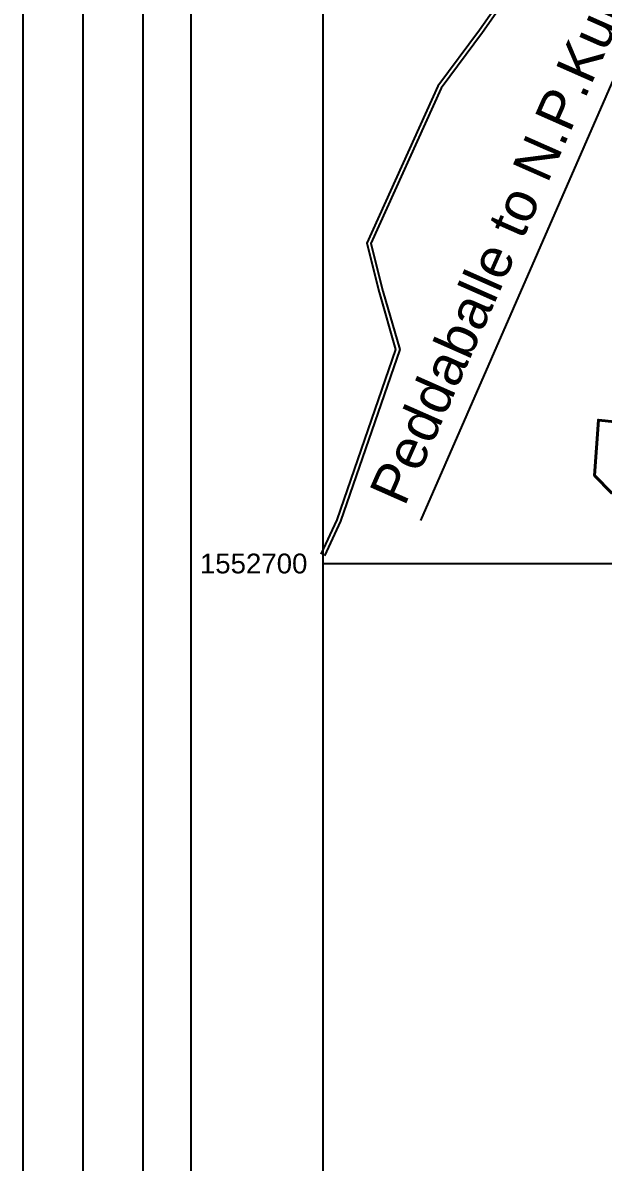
# Model space of a CAD drawing. Header units: metres. Extents: x 218545 to 227455, y 1543467 to 1556082.
# Drawn here: x 218545 to 219425, y 1551792 to 1553521 of the extents above; entities that cross this region are included whole.
import ezdxf

# ---------------------------------------------------------------- set-up
doc = ezdxf.new("R2010")
doc.units = ezdxf.units.M
doc.header["$MEASUREMENT"] = 0
for name, color, linetype in [('B.T. ROAD', 7, 'Continuous'), ('GRID', 250, 'Continuous'), ('SATGE-2', 160, 'Continuous')]:
    doc.layers.add(name, color=color, linetype=linetype)
doc.layers.add('BO', color=7, linetype='Continuous', lineweight=30)
doc.styles.get("Standard").update_dxf_attribs({"font": 'arial.ttf'})
doc.dimstyles.get("Standard").update_dxf_attribs({"dimtxt": 0.18, "dimasz": 0.18, "dimexe": 0.18, "dimexo": 0.0625, "dimgap": 0.09, "dimtad": 0, "dimtih": 1, "dimtoh": 1, "dimdec": 4, "dimzin": 0, "dimdsep": 46, "dimtxsty": 'Standard', "dimcen": 0.09, "dimadec": 0, "dimazin": 0, "dimtfac": 1, "dimtdec": 4, "dimtofl": 0, "dimtmove": 0, "dimatfit": 3, "dimfxl": 1, "dimtolj": 1, "dimtzin": 0, "dimarcsym": 0})

msp = doc.modelspace()

# ---------------------------------------------------------------- linework, layer by layer
at = {"elevation": -1469.86579}
for points in [[(218545.13969, 1543466.9545), (227455.13969, 1543466.9545), (227455.13969, 1556081.9545), (218545.13969, 1556081.9545)], [(218636.04878, 1543557.86359), (227364.2306, 1543557.86359), (227364.2306, 1555991.04541), (218636.04878, 1555991.04541)], [(218726.95788, 1543648.77268), (227273.32151, 1543648.77268), (227273.32151, 1555900.13632), (218726.95788, 1555900.13632)]]:
    msp.add_lwpolyline(points, close=True, dxfattribs=at)
at = {"layer": 'B.T. ROAD', "linetype": 'Continuous', "elevation": -30.88093}
for points in [[(219322.06733, 1553629.91325), (219237.63017, 1553509.33033), (219174.45324, 1553424.33094), (219066.71802, 1553186.4074), (219085.57995, 1553111.75168), (219110.57259, 1553024.97858), (219021.47118, 1552766.58379), (218997.41297, 1552714.14545)], [(219326.97213, 1553626.45736), (219242.49632, 1553505.81924), (219179.65318, 1553421.26893), (219073.04907, 1553185.84334), (219091.37293, 1553113.31728), (219116.86328, 1553024.81616), (219027.04743, 1552764.34945), (219002.86642, 1552711.64346)]]:
    msp.add_lwpolyline(points, dxfattribs=at)
at = {"layer": 'BO', "ltscale": 100, "const_width": 3, "elevation": -1469.86579}
msp.add_lwpolyline([(219769.11357, 1552624.66454), (219774.79238, 1552688.72807), (219762.46033, 1552800.8673), (219654.64455, 1552818.2616), (219634.29326, 1552801.64271), (219580.49244, 1552812.06635), (219563.40951, 1552804.07969), (219468.21515, 1552825.33642), (219438.70938, 1552806.95428), (219412.29828, 1552833.91301), (219418.18037, 1552917.7349), (219462.71168, 1552913.02468), (219493.68505, 1552972.16701), (219526.04376, 1552965.08379), (219543.8464, 1553011.90458)], dxfattribs=at)
at = {"layer": 'GRID', "linetype": 'Continuous'}
for p, q in [((218800.13969, 1555900.13632, -1469.86579), (218800.13969, 1546500.13632, -1469.86579)), ((219000.13969, 1555700.13632, -1469.86579), (219000.13969, 1546700.13632, -1469.86579)), ((219000.13969, 1552700.13632, -1469.86579), (227000.13969, 1552700.13632, -1469.86579))]:
    msp.add_line(p, q, dxfattribs=at)
at = {"layer": 'SATGE-2', "lineweight": 40, "elevation": -1469.86579}
msp.add_lwpolyline([(221982.35199, 1552628.94307), (219769.11357, 1552624.66454), (219774.79238, 1552688.72807), (219762.46033, 1552800.8673), (219654.64455, 1552818.2616), (219634.29326, 1552801.64271), (219580.49244, 1552812.06635), (219563.40951, 1552804.07969), (219468.21515, 1552825.33642), (219438.70938, 1552806.95428), (219412.29828, 1552833.91301), (219418.18037, 1552917.7349), (219462.71168, 1552913.02468), (219493.68505, 1552972.16701), (219526.04376, 1552965.08379), (219543.8464, 1553011.90458)], dxfattribs=at)

# ---------------------------------------------------------------- texts
at = {"linetype": 'Continuous'}
msp.add_text('Peddaballe to N.P.Kunta Road', height=60, rotation=66.14331872, dxfattribs=at).set_placement((219124.06989, 1552785.31307, -1469.86579))
at = {"layer": 'GRID', "linetype": 'Continuous'}
msp.add_text('1552700', height=30, dxfattribs=at).set_placement((218813.71252, 1552685.17284, -1469.86579))

# ---------------------------------------------------------------- leaders
at = {"linetype": 'Continuous'}
msp.add_leader([(219606.67413, 1553814.9849, -1469.86579), (219148.54327, 1552765.46668, -1469.86579)], dimstyle='Standard', override={"dimasz": 60, "dimgap": 0.09, "dimtad": 0}, dxfattribs=at)

doc.saveas('drawing.dxf')
